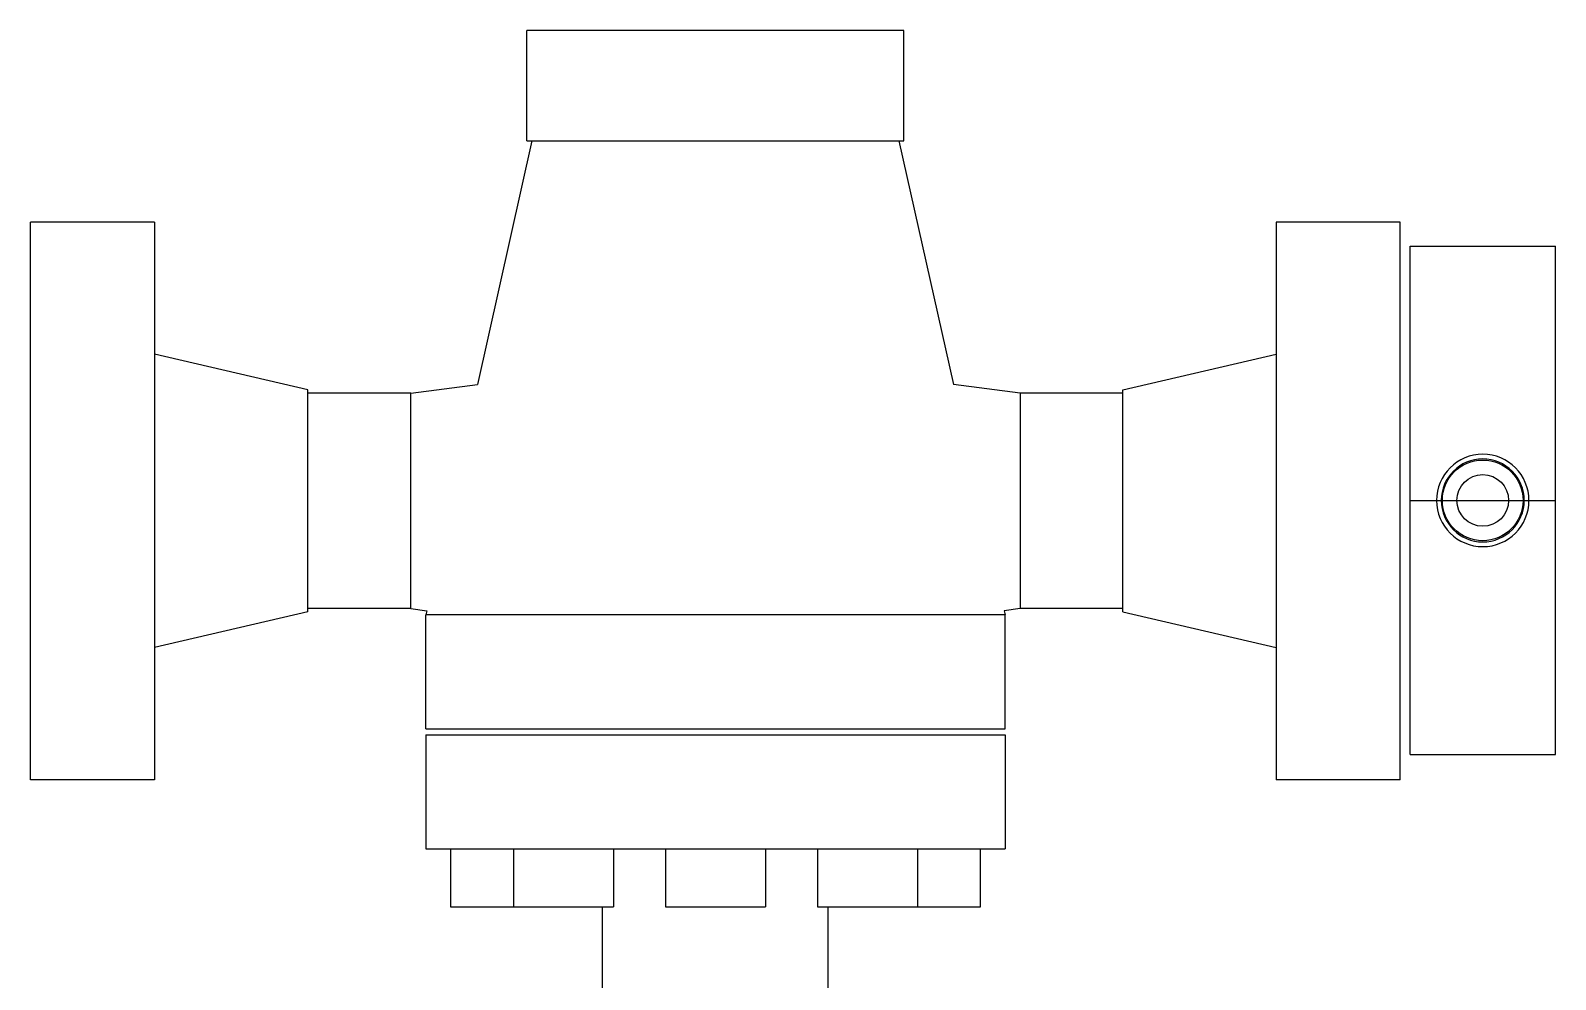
# Model space of a CAD drawing. Header units: millimetres. Extents: x 553637 to 584936, y 5008 to 53898.
# Drawn here: x 562135 to 562764, y 42034 to 42425 of the extents above; entities that cross this region are included whole.
import ezdxf

# ---------------------------------------------------------------- set-up
doc = ezdxf.new("R2010")
doc.units = ezdxf.units.MM
doc.header["$LTSCALE"] = 10
doc.header["$MEASUREMENT"] = 0
doc.layers.add('2', color=2, linetype='Continuous')

msp = doc.modelspace()

# ---------------------------------------------------------------- linework, layer by layer
at = {"layer": '2'}
for p, q in [((562495.53, 42425.49), (562340.06, 42425.49)), ((562340.06, 42379.94), (562340.06, 42425.49)), ((562495.53, 42379.94), (562495.53, 42425.49)), ((562342.09, 42379.94), (562319.6, 42279.48)), ((562340.06, 42379.94), (562495.53, 42379.94)), ((562493.49, 42379.94), (562515.98, 42279.48)), ((562135.3, 42116.49), (562135.3, 42346.49)), ((562186.48, 42346.49), (562135.3, 42346.49)), ((562186.48, 42346.49), (562186.48, 42116.49)), ((562649.11, 42346.49), (562649.11, 42116.49)), ((562700.29, 42346.49), (562649.11, 42346.49)), ((562700.29, 42116.49), (562700.29, 42346.49)), ((562704.29, 42336.48), (562764.29, 42336.48)), ((562704.29, 42126.88), (562704.29, 42336.48)), ((562764.29, 42126.88), (562764.29, 42336.48)), ((562249.7, 42277.27), (562186.48, 42291.99)), ((562585.89, 42277.27), (562649.11, 42291.99)), ((562249.7, 42185.7), (562249.7, 42277.27)), ((562292.12, 42275.94), (562249.7, 42275.94)), ((562292.12, 42275.94), (562319.6, 42279.48)), ((562292.12, 42187.04), (562292.12, 42275.94)), ((562543.46, 42275.94), (562515.98, 42279.48)), ((562543.46, 42275.94), (562543.46, 42187.04)), ((562585.89, 42275.94), (562543.46, 42275.94)), ((562585.89, 42185.7), (562585.89, 42277.27)), ((562704.29, 42231.68), (562764.29, 42231.68)), ((562292.12, 42187.04), (562249.7, 42187.04)), ((562292.12, 42187.04), (562298.72, 42186.19)), ((562543.46, 42187.04), (562536.87, 42186.19)), ((562585.89, 42187.04), (562543.46, 42187.04)), ((562249.7, 42185.7), (562186.48, 42170.99)), ((562298.72, 42186.19), (562298.34, 42184.48)), ((562537.25, 42184.48), (562298.34, 42184.48)), ((562298.34, 42137.5), (562298.34, 42184.48)), ((562536.87, 42186.19), (562537.25, 42184.48)), ((562537.25, 42137.5), (562537.25, 42184.48)), ((562585.89, 42185.7), (562649.11, 42170.99)), ((562298.34, 42137.5), (562537.25, 42137.5)), ((562298.34, 42134.94), (562537.25, 42134.94)), ((562298.34, 42134.94), (562298.34, 42087.96)), ((562537.25, 42134.94), (562537.25, 42087.96)), ((562704.29, 42126.88), (562764.29, 42126.88)), ((562186.48, 42116.49), (562135.3, 42116.49)), ((562700.29, 42116.49), (562649.11, 42116.49)), ((562298.34, 42087.96), (562537.25, 42087.96)), ((562308.51, 42087.96), (562308.51, 42064.1)), ((562334.5, 42087.96), (562334.5, 42064.1)), ((562375.74, 42087.96), (562375.74, 42064.1)), ((562397.2, 42087.96), (562397.2, 42064.1)), ((562438.45, 42087.96), (562438.45, 42064.1)), ((562459.89, 42087.96), (562459.89, 42064.1)), ((562501.13, 42087.96), (562501.13, 42064.1)), ((562527.08, 42064.1), (562527.08, 42087.96)), ((562308.51, 42064.1), (562375.74, 42064.1)), ((562371.22, 41867.7), (562371.22, 42064.1)), ((562397.2, 42064.1), (562438.45, 42064.1)), ((562459.89, 42064.1), (562527.08, 42064.1)), ((562464.36, 41867.7), (562464.36, 42064.1))]:
    msp.add_line(p, q, dxfattribs=at)
at = {"layer": '2', "extrusion": (0, 0, -1)}
for radius in [19.05, 17.11]:
    msp.add_circle((-562734.29, 42231.68), radius, dxfattribs=at)
at = {"layer": '2'}
for radius in [16.65, 10.65]:
    msp.add_circle((562734.29, 42231.68), radius, dxfattribs=at)

doc.saveas('drawing.dxf')
